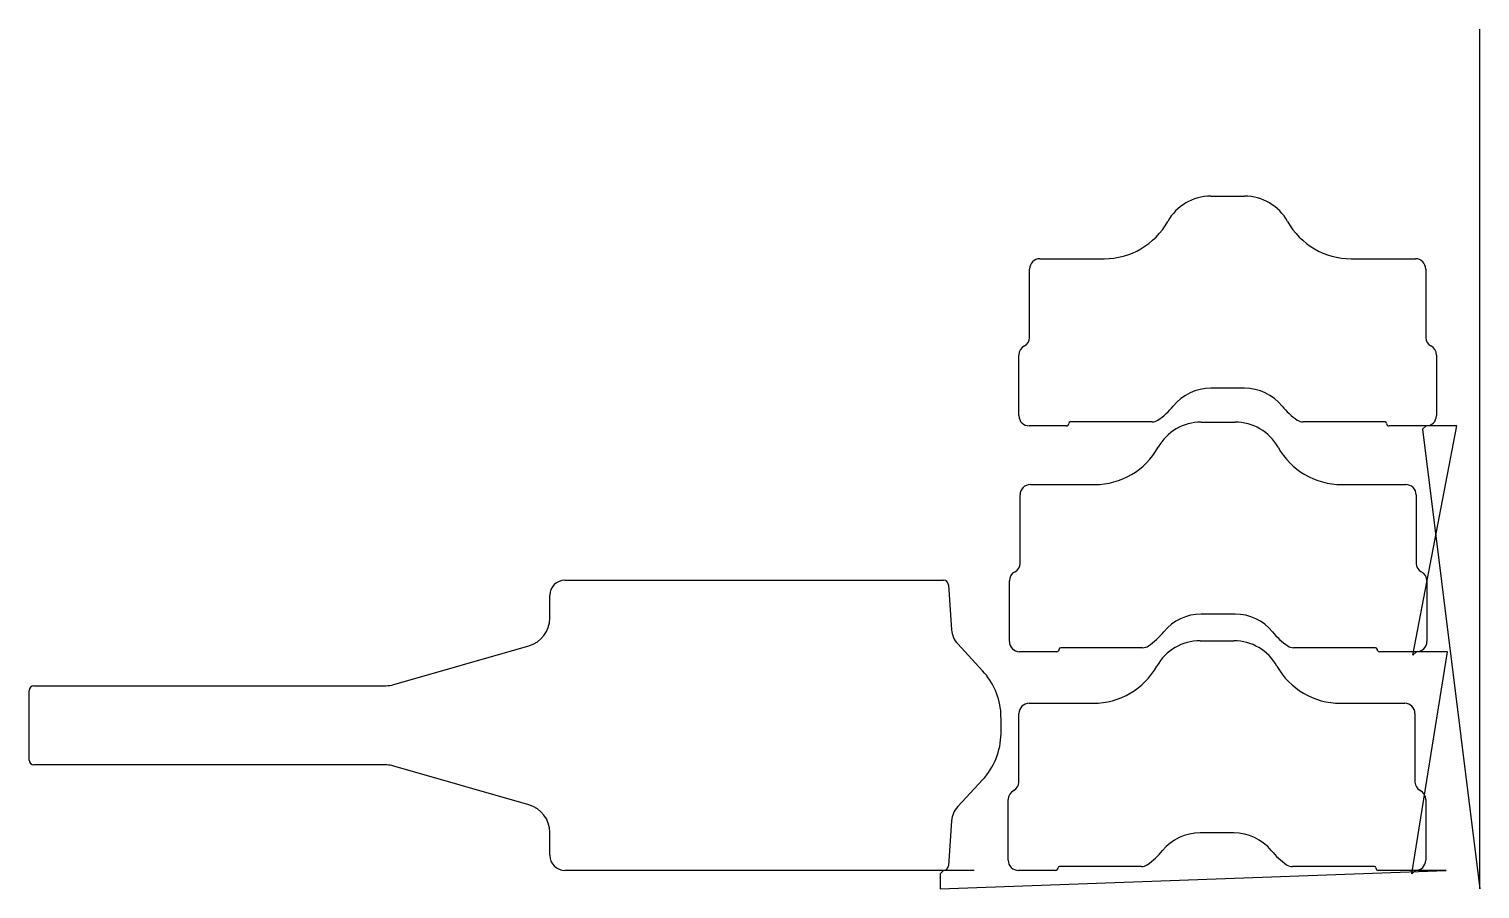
# Model space of a CAD drawing. Header units: metres. Extents: x 19 to 1503, y 0 to 880.
import ezdxf

# ---------------------------------------------------------------- set-up
doc = ezdxf.new("R2010")
doc.units = ezdxf.units.M

msp = doc.modelspace()

# ---------------------------------------------------------------- linework, layer by layer
at = {"layer": 'TOOL_0'}
for p, q in [((1502.73, 879.006), (1502.73, 880.006)), ((1502.73, 1.006), (1502.73, 879.006)), ((1227.463, 708.911), (1261.963, 708.911)), ((1052.712, 644.911), (1118.357, 644.911)), ((1371.068, 644.911), (1436.713, 644.911)), ((1042.212, 564.272), (1042.212, 634.411)), ((1447.213, 634.411), (1447.213, 564.272)), ((1031.212, 484.411), (1031.212, 546.411)), ((1458.213, 546.411), (1458.213, 484.411)), ((1261.962, 512.411), (1227.462, 512.411)), ((1082.651, 477.472), (1082.212, 476.411)), ((1083.712, 477.911), (1082.651, 477.472)), ((1167.506, 477.911), (1083.712, 477.911)), ((1217.725, 477.834), (1252.225, 477.834)), ((1405.712, 477.91), (1321.918, 477.91)), ((1406.773, 477.471), (1405.712, 477.91)), ((1407.212, 476.41), (1406.773, 477.471)), ((1079.712, 473.911), (1041.712, 473.911)), ((1447.712, 473.91), (1409.712, 473.91)), ((1434.171, 239.3), (1479.174, 473.91)), ((1447.713, 473.911), (1443.909, 470.377)), ((1443.909, 470.377), (1502.73, 0.006)), ((1479.174, 473.91), (1447.712, 473.91)), ((1032.474, 333.195), (1032.474, 403.334)), ((1042.974, 413.834), (1108.619, 413.834)), ((1361.33, 413.834), (1426.975, 413.834)), ((1437.475, 403.334), (1437.475, 333.195)), ((567, 316.001), (954.179, 316.001)), ((1021.474, 253.334), (1021.474, 315.334)), ((1448.475, 315.334), (1448.475, 253.334)), ((551.5, 277.134), (551.5, 300.501)), ((959.167, 311.35), (962.384, 265.349)), ((1252.224, 281.334), (1217.724, 281.334)), ((1216.507, 254.005), (1251.007, 254.005)), ((391.915, 209.144), (530.131, 248.777)), ((968.716, 250.717), (994.095, 223.31)), ((1069.974, 242.834), (1031.974, 242.834)), ((1072.913, 246.395), (1072.474, 245.334)), ((1073.974, 246.834), (1072.913, 246.395)), ((1157.768, 246.834), (1073.974, 246.834)), ((1395.974, 246.833), (1312.18, 246.833)), ((1397.035, 246.394), (1395.974, 246.833)), ((1397.474, 245.333), (1397.035, 246.394)), ((1437.974, 242.833), (1399.974, 242.833)), ((1432.953, 15.471), (1469.436, 242.833)), ((1437.975, 242.834), (1434.171, 239.3)), ((1469.436, 242.833), (1437.974, 242.833)), ((24, 208.001), (383.784, 208.001)), ((19, 132.001), (19, 203.001)), ((1031.256, 109.366), (1031.256, 179.505)), ((1041.756, 190.005), (1107.401, 190.005)), ((1360.112, 190.005), (1425.757, 190.005)), ((1436.257, 179.505), (1436.257, 109.366)), ((384.813, 126.983), (24, 127.001)), ((530.131, 86.225), (391.915, 125.858)), ((994.095, 111.695), (968.715, 84.288)), ((1020.256, 29.505), (1020.256, 91.505)), ((1447.257, 91.505), (1447.257, 29.505)), ((962.383, 69.656), (959.166, 23.655)), ((551.5, 34.501), (551.5, 57.868)), ((1251.006, 57.505), (1216.506, 57.505)), ((954.179, 19.001), (567, 19.001)), ((954.178, 19.004), (950.583, 15.525)), ((950.583, 0.003), (1468.218, 19.004)), ((950.583, 15.525), (950.583, 0.003)), ((985.583, 19.001), (954.179, 19.001)), ((1068.756, 19.005), (1030.756, 19.005)), ((1071.695, 22.566), (1071.256, 21.505)), ((1072.756, 23.005), (1071.695, 22.566)), ((1156.55, 23.005), (1072.756, 23.005)), ((1394.756, 23.004), (1310.962, 23.004)), ((1395.817, 22.565), (1394.756, 23.004)), ((1396.256, 21.504), (1395.817, 22.565)), ((1436.756, 19.004), (1398.756, 19.004)), ((1436.757, 19.005), (1432.953, 15.471)), ((1468.218, 19.004), (1436.756, 19.004)), ((1502.73, 0.006), (1502.73, 1.006)), ((1502.73, 1.006), (1502.73, 0.006)), ((1502.73, 0.006), (1502.73, 1.006))]:
    msp.add_line(p, q, dxfattribs=at)
for centre, radius, start, end in [((1227.463, 658.411), 50.5, 90, 150.791008), ((1261.963, 658.411), 50.5, 29.208992, 90), ((1118.357, 719.411), 74.5, 270, 330.790844), ((1371.069, 719.411), 74.5, 209.209156, 269.999231), ((1052.712, 634.411), 10.5, 90, 180), ((1436.713, 634.411), 10.5, 0, 90), ((1032.712, 564.272), 9.5, 296.743063, 0), ((1456.713, 564.272), 9.5, 180, 243.256937), ((1041.712, 546.411), 10.5, 116.743192, 180), ((1447.713, 546.411), 10.5, 0, 63.256808), ((1227.462, 462.911), 49.5, 90, 140.802214), ((1261.962, 462.911), 49.5, 39.197786, 90), ((1130.591, 541.911), 75.5, 304.605257, 320.802112), ((1358.834, 541.91), 75.5, 219.19682, 235.393687), ((1041.712, 484.411), 10.5, 180, 270), ((1079.712, 476.411), 2.5, 270, 0), ((1167.506, 488.411), 10.5, 270, 304.602666), ((1217.725, 427.334), 50.5, 90, 150.791008), ((1252.225, 427.334), 50.5, 29.208992, 90), ((1321.918, 488.41), 10.5, 235.394235, 270), ((1409.712, 476.41), 2.5, 180, 270), ((1447.713, 484.411), 10.5, 270, 0), ((1108.619, 488.334), 74.5, 270, 330.790844), ((1361.331, 488.334), 74.5, 209.209156, 269.999231), ((1042.974, 403.334), 10.5, 90, 180), ((1426.975, 403.334), 10.5, 0, 90), ((1022.974, 333.195), 9.5, 296.743063, 0), ((1446.975, 333.195), 9.5, 180, 243.256937), ((567, 300.501), 15.5, 90, 180), ((954.167, 310.988), 5.013, 4.140989, 89.862847), ((1031.974, 315.334), 10.5, 116.743192, 180), ((1437.975, 315.334), 10.5, 0, 63.256808), ((521.921, 277.193), 29.578, 286.115155, 359.885715), ((1217.724, 231.834), 49.5, 90, 140.802214), ((1252.224, 231.834), 49.5, 39.197786, 90), ((986.403, 267.057), 24.08, 184.067477, 222.733061), ((1031.974, 253.334), 10.5, 180, 270), ((1120.853, 310.834), 75.5, 304.605257, 320.802112), ((1216.507, 203.505), 50.5, 90, 150.791008), ((1251.007, 203.505), 50.5, 29.208992, 90), ((1349.096, 310.833), 75.5, 219.19682, 235.393687), ((1437.975, 253.334), 10.5, 270, 0), ((1069.974, 245.334), 2.5, 270, 0), ((1157.768, 257.334), 10.5, 270, 304.602666), ((1312.18, 257.333), 10.5, 235.394235, 270), ((1399.974, 245.333), 2.5, 180, 270), ((941.975, 175.07), 71.018, 3.61433, 42.786001), ((1107.401, 264.505), 74.5, 270, 330.790844), ((1360.113, 264.505), 74.5, 209.209156, 269.999231), ((24, 203.001), 5, 90, 180), ((383.784, 237.501), 29.5, 270, 285.999554), ((632.764, 166.641), 380.307, 358.824043, 1.944748), ((1041.756, 179.505), 10.5, 90, 180), ((1425.757, 179.505), 10.5, 0, 90), ((941.806, 160.012), 71.195, 317.260906, 359.053541), ((24, 132.001), 5, 180, 270), ((383.687, 96.893), 30.111, 74.141903, 87.856931), ((1021.756, 109.366), 9.5, 296.743063, 0), ((1445.757, 109.366), 9.5, 180, 243.256937), ((1030.756, 91.505), 10.5, 116.743192, 180), ((1436.757, 91.505), 10.5, 0, 63.256808), ((521.922, 57.809), 29.578, 0.114289, 73.886706), ((986.402, 67.948), 24.08, 137.266939, 175.932523), ((1216.506, 8.005), 49.5, 90, 140.802214), ((1251.006, 8.005), 49.5, 39.197786, 90), ((567, 34.501), 15.5, 180, 270), ((1119.635, 87.005), 75.5, 304.605257, 320.802112), ((1347.878, 87.004), 75.5, 219.19682, 235.393687), ((954.166, 24.017), 5.013, 270.137153, 355.859011), ((1030.756, 29.505), 10.5, 180, 270), ((1068.756, 21.505), 2.5, 270, 0), ((1156.55, 33.505), 10.5, 270, 304.602666), ((1310.962, 33.504), 10.5, 235.394235, 270), ((1398.756, 21.504), 2.5, 180, 270), ((1436.757, 29.505), 10.5, 270, 0)]:
    msp.add_arc(centre, radius, start, end, dxfattribs=at)

doc.saveas('drawing.dxf')
